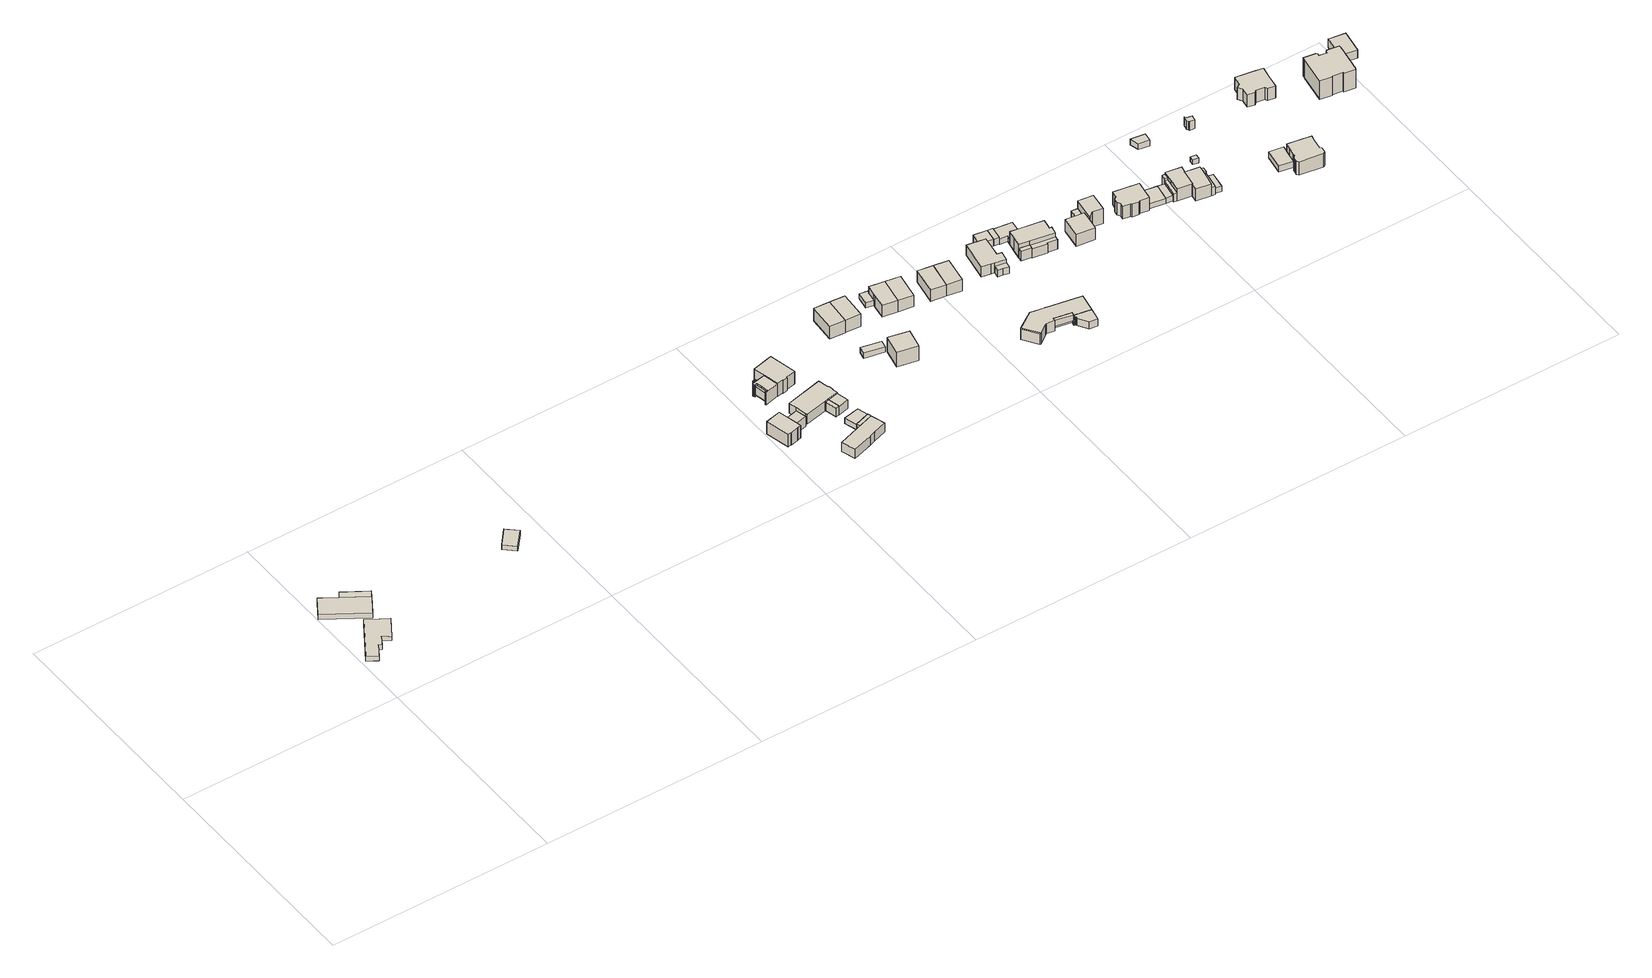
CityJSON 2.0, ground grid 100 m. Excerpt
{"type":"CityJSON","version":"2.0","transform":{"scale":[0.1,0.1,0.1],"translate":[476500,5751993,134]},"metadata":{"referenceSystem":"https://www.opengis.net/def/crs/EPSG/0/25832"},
"CityObjects":{
"building1":{"type":"Building","attributes":{"Gemeindeschluessel":"05754036","BezugspunktDach":"2000","function":"31001_2720","measuredHeight":2.33},"address":[{"country":"Germany","locality":"Schloß Holte-Stukenbrock","thoroughfareNumber":"2","thoroughfareName":"Flugplatzstraße"}],"geometry":[{"type":"Solid","lod":"1","boundaries":[[[[0,1,2,3,4,5,6,7,8]],[[9,10,11,12,13,14,15,16,17]],[[9,17,8,7]],[[10,9,7,6]],[[11,10,6,5]],[[12,11,5,4]],[[13,12,4,3]],[[14,13,3,2]],[[15,14,2,1]],[[16,15,1,0]],[[17,16,0,8]]]]}]},
"building2":{"type":"Building","attributes":{"Gemeindeschluessel":"05754036","BezugspunktDach":"2000","function":"31001_2720","measuredHeight":3.19},"address":[{"country":"Germany","locality":"Schloß Holte-Stukenbrock","thoroughfareNumber":"2","thoroughfareName":"Flugplatzstraße"}],"geometry":[{"type":"Solid","lod":"1","boundaries":[[[[18,19,20,21,22,23,24]],[[25,26,27,28,29,30,31]],[[25,31,24,23]],[[26,25,23,22]],[[27,26,22,21]],[[28,27,21,20]],[[29,28,20,19]],[[30,29,19,18]],[[31,30,18,24]]]]}]},
"building3":{"type":"Building","attributes":{"Gemeindeschluessel":"05754036","BezugspunktDach":"2000","function":"51009_1610","measuredHeight":2.11},"address":[{"country":"Germany"}],"geometry":[{"type":"Solid","lod":"1","boundaries":[[[[32,33,34,35]],[[36,37,38,39]],[[36,39,35,34]],[[37,36,34,33]],[[38,37,33,32]],[[39,38,32,35]]]]}]},
"building4":{"type":"Building","attributes":{"Gemeindeschluessel":"05754036","BezugspunktDach":"2000","function":"31001_2463","measuredHeight":2.36,"storeysAboveGround":1},"address":[{"country":"Germany","locality":"Schloß Holte-Stukenbrock","thoroughfareNumber":"13","thoroughfareName":"Am Sportplatz"}],"geometry":[{"type":"Solid","lod":"1","boundaries":[[[[40,41,42,43]],[[44,45,46,47]],[[44,47,43,42]],[[45,44,42,41]],[[46,45,41,40]],[[47,46,40,43]]]]}]},
"building5":{"type":"Building","attributes":{"Gemeindeschluessel":"05754036","function":"31001_1010"},"address":[{"country":"Germany","locality":"Schloß Holte-Stukenbrock","thoroughfareNumber":"36","thoroughfareName":"Am Sportplatz"}],"children":["building5-1","building5-2"]},
"building5-1":{"type":"BuildingPart","attributes":{"BezugspunktDach":"2000","measuredHeight":7.64},"parents":["building5"],"geometry":[{"type":"Solid","lod":"1","boundaries":[[[[48,49,50,51,52,53,54,55,56]],[[57,58,59,60,61,62,63,64,65]],[[57,65,56,55]],[[58,57,55,54]],[[59,58,54,53]],[[60,59,53,52]],[[61,60,52,51]],[[62,61,51,50]],[[63,62,50,49]],[[64,63,49,48]],[[65,64,48,56]]]]}]},
"building5-2":{"type":"BuildingPart","attributes":{"BezugspunktDach":"2000","measuredHeight":5.21},"parents":["building5"],"geometry":[{"type":"Solid","lod":"1","boundaries":[[[[66,67,68,69]],[[70,71,72,57]],[[70,57,69,68]],[[71,70,68,67]],[[72,71,67,66]],[[57,72,66,69]]]]}]},
"building6":{"type":"Building","attributes":{"Gemeindeschluessel":"05754036","function":"31001_1010"},"address":[{"country":"Germany","locality":"Schloß Holte-Stukenbrock","thoroughfareNumber":"41a","thoroughfareName":"Forthofstraße"}],"children":["building6-1","building6-2"]},
"building6-1":{"type":"BuildingPart","attributes":{"BezugspunktDach":"2000","measuredHeight":5.47},"parents":["building6"],"geometry":[{"type":"Solid","lod":"1","boundaries":[[[[73,74,75,76,77,78]],[[79,80,81,82,83,84]],[[79,84,78,77]],[[80,79,77,76]],[[81,80,76,75]],[[82,81,75,74]],[[83,82,74,73]],[[84,83,73,78]]]]}]},
"building6-2":{"type":"BuildingPart","attributes":{"BezugspunktDach":"2000","measuredHeight":3.01},"address":[{"country":"Germany","locality":"Schloß Holte-Stukenbrock","thoroughfareNumber":"41a","thoroughfareName":"Forthofstraße"}],"parents":["building6"],"geometry":[{"type":"Solid","lod":"1","boundaries":[[[[85,86,87,88,89,90]],[[91,92,93,94,95,96]],[[91,96,90,89]],[[92,91,89,88]],[[93,92,88,87]],[[94,93,87,86]],[[95,94,86,85]],[[96,95,85,90]]]]}]},
"building7":{"type":"Building","attributes":{"Gemeindeschluessel":"05754036","function":"31001_1010"},"address":[{"country":"Germany","locality":"Schloß Holte-Stukenbrock","thoroughfareNumber":"43","thoroughfareName":"Forthofstraße"}],"children":["building7-1","building7-2"]},
"building7-1":{"type":"BuildingPart","attributes":{"BezugspunktDach":"2000","measuredHeight":6.53},"parents":["building7"],"geometry":[{"type":"Solid","lod":"1","boundaries":[[[[97,98,99,100,101,102,103,104,105,106,107,108]],[[109,110,111,112,113,114,115,116,117,118,119,120]],[[109,120,108,107]],[[110,109,107,106]],[[111,110,106,105]],[[112,111,105,104]],[[113,112,104,103]],[[114,113,103,102]],[[115,114,102,101]],[[116,115,101,100]],[[117,116,100,99]],[[118,117,99,98]],[[119,118,98,97]],[[120,119,97,108]]]]}]},
"building7-2":{"type":"BuildingPart","attributes":{"BezugspunktDach":"2000","measuredHeight":5.33},"parents":["building7"],"geometry":[{"type":"Solid","lod":"1","boundaries":[[[[121,122,123,124,125]],[[126,114,113,127,128]],[[126,128,125,124]],[[114,126,124,123]],[[113,114,123,122]],[[127,113,122,121]],[[128,127,121,125]]]]}]},
"building8":{"type":"Building","attributes":{"Gemeindeschluessel":"05754036","function":"31001_1010"},"address":[{"country":"Germany","locality":"Schloß Holte-Stukenbrock","thoroughfareNumber":"45","thoroughfareName":"Forthofstraße"}],"children":["building8-1","building8-2","building8-3","building8-4"]},
"building8-1":{"type":"BuildingPart","attributes":{"BezugspunktDach":"2000","measuredHeight":8.06},"parents":["building8"],"geometry":[{"type":"Solid","lod":"1","boundaries":[[[[129,130,131,132,133,134,135,136,137]],[[138,139,140,141,142,143,144,145,146]],[[138,146,137,136]],[[139,138,136,135]],[[140,139,135,134]],[[141,140,134,133]],[[142,141,133,132]],[[143,142,132,131]],[[144,143,131,130]],[[145,144,130,129]],[[146,145,129,137]]]]}]},
"building8-2":{"type":"BuildingPart","attributes":{"BezugspunktDach":"2000","measuredHeight":7.32},"parents":["building8"],"geometry":[{"type":"Solid","lod":"1","boundaries":[[[[147,148,149,150,151,152,153,154,155,156,157,158,159,160]],[[140,161,162,163,164,165,166,167,168,169,170,171,172,141]],[[140,141,160,159]],[[161,140,159,158]],[[162,161,158,157]],[[163,162,157,156]],[[164,163,156,155]],[[165,164,155,154]],[[166,165,154,153]],[[167,166,153,152]],[[168,167,152,151]],[[169,168,151,150]],[[170,169,150,149]],[[171,170,149,148]],[[172,171,148,147]],[[141,172,147,160]]]]}]},
"building8-3":{"type":"BuildingPart","attributes":{"BezugspunktDach":"2000","measuredHeight":6.38},"address":[{"country":"Germany","locality":"Schloß Holte-Stukenbrock","thoroughfareNumber":"45","thoroughfareName":"Forthofstraße"}],"parents":["building8"],"geometry":[{"type":"Solid","lod":"1","boundaries":[[[[173,174,175,176]],[[177,178,179,180]],[[177,180,176,175]],[[178,177,175,174]],[[179,178,174,173]],[[180,179,173,176]]]]}]},
"building8-4":{"type":"BuildingPart","attributes":{"BezugspunktDach":"2000","measuredHeight":4.18},"address":[{"country":"Germany","locality":"Schloß Holte-Stukenbrock","thoroughfareNumber":"45","thoroughfareName":"Forthofstraße"}],"parents":["building8"],"geometry":[{"type":"Solid","lod":"1","boundaries":[[[[181,182,183,184,185,186]],[[187,188,189,190,191,192]],[[187,192,186,185]],[[188,187,185,184]],[[189,188,184,183]],[[190,189,183,182]],[[191,190,182,181]],[[192,191,181,186]]]]}]},
"building9":{"type":"Building","attributes":{"Gemeindeschluessel":"05754036","BezugspunktDach":"2000","function":"51009_1610","measuredHeight":4.33},"address":[{"country":"Germany"}],"geometry":[{"type":"Solid","lod":"1","boundaries":[[[[193,194,195,196]],[[197,198,199,200]],[[197,200,196,195]],[[198,197,195,194]],[[199,198,194,193]],[[200,199,193,196]]]]}]},
"building10":{"type":"Building","attributes":{"Gemeindeschluessel":"05754036","BezugspunktDach":"2000","function":"31001_2463","measuredHeight":2.88},"address":[{"country":"Germany","locality":"Schloß Holte-Stukenbrock","thoroughfareNumber":"41a","thoroughfareName":"Forthofstraße"}],"geometry":[{"type":"Solid","lod":"1","boundaries":[[[[201,202,203,204,205]],[[206,207,208,209,210]],[[206,210,205,204]],[[207,206,204,203]],[[208,207,203,202]],[[209,208,202,201]],[[210,209,201,205]]]]}]},
"building11":{"type":"Building","attributes":{"Gemeindeschluessel":"05754036","BezugspunktDach":"2000","function":"31001_2463","measuredHeight":2.81},"address":[{"country":"Germany","locality":"Schloß Holte-Stukenbrock","thoroughfareNumber":"46","thoroughfareName":"Forthofstraße"}],"geometry":[{"type":"Solid","lod":"1","boundaries":[[[[211,212,213,214]],[[215,216,217,218]],[[215,218,214,213]],[[216,215,213,212]],[[217,216,212,211]],[[218,217,211,214]]]]}]},
"building12":{"type":"Building","attributes":{"Gemeindeschluessel":"05754036","BezugspunktDach":"2000","function":"31001_1010","measuredHeight":9.31},"address":[{"country":"Germany","locality":"Schloß Holte-Stukenbrock","thoroughfareNumber":"48","thoroughfareName":"Forthofstraße"}],"geometry":[{"type":"Solid","lod":"1","boundaries":[[[[219,220,221,222]],[[223,224,225,226]],[[223,226,222,221]],[[224,223,221,220]],[[225,224,220,219]],[[226,225,219,222]]]]}]},
"building13":{"type":"Building","attributes":{"Gemeindeschluessel":"05754036","BezugspunktDach":"2000","function":"31001_1010","measuredHeight":7.49},"address":[{"country":"Germany","locality":"Schloß Holte-Stukenbrock","thoroughfareNumber":"46","thoroughfareName":"Forthofstraße"}],"geometry":[{"type":"Solid","lod":"1","boundaries":[[[[227,228,229,230]],[[231,232,233,234]],[[231,234,230,229]],[[232,231,229,228]],[[233,232,228,227]],[[234,233,227,230]]]]}]},
"building14":{"type":"Building","attributes":{"Gemeindeschluessel":"05754036","BezugspunktDach":"2000","function":"31001_1010","measuredHeight":9.08},"address":[{"country":"Germany","locality":"Schloß Holte-Stukenbrock","thoroughfareNumber":"48a","thoroughfareName":"Forthofstraße"}],"geometry":[{"type":"Solid","lod":"1","boundaries":[[[[222,221,235,236]],[[237,238,239,240]],[[237,240,236,235]],[[238,237,235,221]],[[239,238,221,222]],[[240,239,222,236]]]]}]},
"building15":{"type":"Building","attributes":{"Gemeindeschluessel":"05754036","BezugspunktDach":"2000","function":"31001_2463","measuredHeight":2.53},"address":[{"country":"Germany","locality":"Schloß Holte-Stukenbrock","thoroughfareNumber":"8","thoroughfareName":"Am Forthof"}],"geometry":[{"type":"Solid","lod":"1","boundaries":[[[[241,242,243,244,245,246]],[[247,248,249,250,251,252]],[[247,252,246,245]],[[248,247,245,244]],[[249,248,244,243]],[[250,249,243,242]],[[251,250,242,241]],[[252,251,241,246]]]]}]},
"building16":{"type":"Building","attributes":{"Gemeindeschluessel":"05754036","BezugspunktDach":"2000","function":"31001_1010","measuredHeight":8.42},"address":[{"country":"Germany","locality":"Schloß Holte-Stukenbrock","thoroughfareNumber":"8","thoroughfareName":"Am Forthof"}],"geometry":[{"type":"Solid","lod":"1","boundaries":[[[[253,254,255,256,257,258,259,260]],[[261,262,263,264,265,266,267,268]],[[261,268,260,259]],[[262,261,259,258]],[[263,262,258,257]],[[264,263,257,256]],[[265,264,256,255]],[[266,265,255,254]],[[267,266,254,253]],[[268,267,253,260]]]]}]},
"building17":{"type":"Building","attributes":{"Gemeindeschluessel":"05754036","BezugspunktDach":"2000","function":"31001_1010","measuredHeight":8.46},"address":[{"country":"Germany","locality":"Schloß Holte-Stukenbrock","thoroughfareNumber":"8a","thoroughfareName":"Am Forthof"}],"geometry":[{"type":"Solid","lod":"1","boundaries":[[[[253,259,269,270]],[[271,261,267,272]],[[271,272,270,269]],[[261,271,269,259]],[[267,261,259,253]],[[272,267,253,270]]]]}]},
"building18":{"type":"Building","attributes":{"Gemeindeschluessel":"05754036","BezugspunktDach":"2000","function":"31001_1010","measuredHeight":8.46},"address":[{"country":"Germany","locality":"Schloß Holte-Stukenbrock","thoroughfareNumber":"10","thoroughfareName":"Am Forthof"}],"geometry":[{"type":"Solid","lod":"1","boundaries":[[[[273,274,275,276]],[[277,278,279,280]],[[277,280,276,275]],[[278,277,275,274]],[[279,278,274,273]],[[280,279,273,276]]]]}]},
"building19":{"type":"Building","attributes":{"Gemeindeschluessel":"05754036","BezugspunktDach":"2000","function":"51009_1610","measuredHeight":5.57},"address":[{"country":"Germany"}],"geometry":[{"type":"Solid","lod":"1","boundaries":[[[[281,282,283,284]],[[285,286,287,288]],[[285,288,284,283]],[[286,285,283,282]],[[287,286,282,281]],[[288,287,281,284]]]]}]},
"building20":{"type":"Building","attributes":{"Gemeindeschluessel":"05754036","BezugspunktDach":"2000","function":"31001_1010","measuredHeight":8.44},"address":[{"country":"Germany","locality":"Schloß Holte-Stukenbrock","thoroughfareNumber":"10a","thoroughfareName":"Am Forthof"}],"geometry":[{"type":"Solid","lod":"1","boundaries":[[[[276,275,289,290]],[[291,277,280,292]],[[291,292,290,289]],[[277,291,289,275]],[[280,277,275,276]],[[292,280,276,290]]]]}]},
"building21":{"type":"Building","attributes":{"Gemeindeschluessel":"05754036","function":"31001_1010"},"address":[{"country":"Germany","locality":"Schloß Holte-Stukenbrock","thoroughfareNumber":"44","thoroughfareName":"Forthofstraße"}],"children":["building21-1","building21-2","building21-3"]},
"building21-1":{"type":"BuildingPart","attributes":{"BezugspunktDach":"2000","measuredHeight":5.36,"storeysAboveGround":1},"parents":["building21"],"geometry":[{"type":"Solid","lod":"1","boundaries":[[[[293,294,295,296,297,298,299,300,301,302,303,304,305,306,307,308,309]],[[310,311,312,313,314,315,316,317,318,319,320,321,322,323,324,325,326]],[[310,326,309,308]],[[311,310,308,307]],[[312,311,307,306]],[[313,312,306,305]],[[314,313,305,304]],[[315,314,304,303]],[[316,315,303,302]],[[317,316,302,301]],[[318,317,301,300]],[[319,318,300,299]],[[320,319,299,298]],[[321,320,298,297]],[[322,321,297,296]],[[323,322,296,295]],[[324,323,295,294]],[[325,324,294,293]],[[326,325,293,309]]]]}]},
"building21-2":{"type":"BuildingPart","attributes":{"BezugspunktDach":"2000","measuredHeight":3.15,"storeysAboveGround":1},"address":[{"country":"Germany","locality":"Schloß Holte-Stukenbrock","thoroughfareNumber":"44","thoroughfareName":"Forthofstraße"}],"parents":["building21"],"geometry":[{"type":"Solid","lod":"1","boundaries":[[[[299,298,327,328,301,300]],[[329,330,331,332,333,334]],[[329,334,300,301]],[[330,329,301,328]],[[331,330,328,327]],[[332,331,327,298]],[[333,332,298,299]],[[334,333,299,300]]]]}]},
"building21-3":{"type":"BuildingPart","attributes":{"BezugspunktDach":"2000","measuredHeight":3.63,"storeysAboveGround":1},"address":[{"country":"Germany","locality":"Schloß Holte-Stukenbrock","thoroughfareNumber":"44","thoroughfareName":"Forthofstraße"}],"parents":["building21"],"geometry":[{"type":"Solid","lod":"1","boundaries":[[[[302,301,328,327,335,336,337,338,339,340,303]],[[341,342,343,344,345,346,347,348,349,350,351]],[[341,351,303,340]],[[342,341,340,339]],[[343,342,339,338]],[[344,343,338,337]],[[345,344,337,336]],[[346,345,336,335]],[[347,346,335,327]],[[348,347,327,328]],[[349,348,328,301]],[[350,349,301,302]],[[351,350,302,303]]]]}]},
"building22":{"type":"Building","attributes":{"Gemeindeschluessel":"05754036","function":"31001_1010"},"address":[{"country":"Germany","locality":"Schloß Holte-Stukenbrock","thoroughfareNumber":"12","thoroughfareName":"Am Forthof"}],"children":["building22-1","building22-2"]},
"building22-1":{"type":"BuildingPart","attributes":{"BezugspunktDach":"2000","measuredHeight":7.72},"parents":["building22"],"geometry":[{"type":"Solid","lod":"1","boundaries":[[[[352,353,354,355,356,357,358,359,360,361]],[[362,363,364,365,366,367,368,369,370,371]],[[362,371,361,360]],[[363,362,360,359]],[[364,363,359,358]],[[365,364,358,357]],[[366,365,357,356]],[[367,366,356,355]],[[368,367,355,354]],[[369,368,354,353]],[[370,369,353,352]],[[371,370,352,361]]]]}]},
"building22-2":{"type":"BuildingPart","attributes":{"BezugspunktDach":"2000","measuredHeight":4.5},"parents":["building22"],"geometry":[{"type":"Solid","lod":"1","boundaries":[[[[372,373,374,375,376,377]],[[378,379,380,363,381,362]],[[378,362,377,376]],[[379,378,376,375]],[[380,379,375,374]],[[363,380,374,373]],[[381,363,373,372]],[[362,381,372,377]]]]}]},
"building23":{"type":"Building","attributes":{"Gemeindeschluessel":"05754036","BezugspunktDach":"2000","function":"51009_1611","measuredHeight":3.48},"address":[{"country":"Germany"}],"geometry":[{"type":"Solid","lod":"1","boundaries":[[[[382,383,384,385,386]],[[387,388,389,390,391]],[[387,391,386,385]],[[388,387,385,384]],[[389,388,384,383]],[[390,389,383,382]],[[391,390,382,386]]]]}]},
"building24":{"type":"Building","attributes":{"Gemeindeschluessel":"05754036","BezugspunktDach":"2000","function":"31001_2463","measuredHeight":3.46},"address":[{"country":"Germany","locality":"Schloß Holte-Stukenbrock","thoroughfareNumber":"12","thoroughfareName":"Am Forthof"}],"geometry":[{"type":"Solid","lod":"1","boundaries":[[[[386,385,392,393]],[[394,395,396,397]],[[394,397,393,392]],[[395,394,392,385]],[[396,395,385,386]],[[397,396,386,393]]]]}]},
"building25":{"type":"Building","attributes":{"Gemeindeschluessel":"05754036","BezugspunktDach":"2000","function":"51009_1610","measuredHeight":4.79},"address":[{"country":"Germany"}],"geometry":[{"type":"Solid","lod":"1","boundaries":[[[[398,399,400,401]],[[402,403,404,405]],[[402,405,401,400]],[[403,402,400,399]],[[404,403,399,398]],[[405,404,398,401]]]]}]},
"building26":{"type":"Building","attributes":{"Gemeindeschluessel":"05754036","BezugspunktDach":"2000","function":"31001_2463","measuredHeight":2.92},"address":[{"country":"Germany","locality":"Schloß Holte-Stukenbrock","thoroughfareNumber":"20","thoroughfareName":"Am Forthof"}],"geometry":[{"type":"Solid","lod":"1","boundaries":[[[[406,407,408,409,410,411]],[[412,413,414,415,416,417]],[[412,417,411,410]],[[413,412,410,409]],[[414,413,409,408]],[[415,414,408,407]],[[416,415,407,406]],[[417,416,406,411]]]]}]},
"building27":{"type":"Building","attributes":{"Gemeindeschluessel":"05754036","function":"31001_1010"},"address":[{"country":"Germany","locality":"Schloß Holte-Stukenbrock","thoroughfareNumber":"20","thoroughfareName":"Am Forthof"}],"children":["building27-1","building27-2"]},
"building27-1":{"type":"BuildingPart","attributes":{"BezugspunktDach":"2000","measuredHeight":8.77},"parents":["building27"],"geometry":[{"type":"Solid","lod":"1","boundaries":[[[[418,419,420,421,422,423,424,425,426,427]],[[428,405,404,429,430,431,432,433,434,435]],[[428,435,427,426]],[[405,428,426,425]],[[404,405,425,424]],[[429,404,424,423]],[[430,429,423,422]],[[431,430,422,421]],[[432,431,421,420]],[[433,432,420,419]],[[434,433,419,418]],[[435,434,418,427]]]]}]},
"building27-2":{"type":"BuildingPart","attributes":{"BezugspunktDach":"2000","measuredHeight":4.8},"parents":["building27"],"geometry":[{"type":"Solid","lod":"1","boundaries":[[[[401,400,436,437,438,439,440]],[[441,442,443,444,402,405,428]],[[441,428,440,439]],[[442,441,439,438]],[[443,442,438,437]],[[444,443,437,436]],[[402,444,436,400]],[[405,402,400,401]],[[428,405,401,440]]]]}]},
"building28":{"type":"Building","attributes":{"Gemeindeschluessel":"05754036","function":"31001_1010"},"address":[{"country":"Germany","locality":"Schloß Holte-Stukenbrock","thoroughfareNumber":"24","thoroughfareName":"Am Forthof"}],"children":["building28-1","building28-2","building28-3"]},
"building28-1":{"type":"BuildingPart","attributes":{"BezugspunktDach":"2000","measuredHeight":8.57},"parents":["building28"],"geometry":[{"type":"Solid","lod":"1","boundaries":[[[[445,446,447,448,449,450]],[[451,452,453,454,455,456]],[[451,456,450,449]],[[452,451,449,448]],[[453,452,448,447]],[[454,453,447,446]],[[455,454,446,445]],[[456,455,445,450]]]]}]},
"building28-2":{"type":"BuildingPart","attributes":{"BezugspunktDach":"2000","measuredHeight":3.78},"parents":["building28"],"geometry":[{"type":"Solid","lod":"1","boundaries":[[[[457,458,459,460,461]],[[455,454,462,463,464]],[[455,464,461,460]],[[454,455,460,459]],[[462,454,459,458]],[[463,462,458,457]],[[464,463,457,461]]]]}]},
"building28-3":{"type":"BuildingPart","attributes":{"BezugspunktDach":"2000","measuredHeight":9.79},"parents":["building28"],"geometry":[{"type":"Solid","lod":"1","boundaries":[[[[465,466,467,468,469]],[[470,471,456,464,472]],[[470,472,469,468]],[[471,470,468,467]],[[456,471,467,466]],[[464,456,466,465]],[[472,464,465,469]]]]}]},
"building29":{"type":"Building","attributes":{"Gemeindeschluessel":"05754036","BezugspunktDach":"2000","function":"31001_1010","measuredHeight":7.73},"address":[{"country":"Germany","locality":"Schloß Holte-Stukenbrock","thoroughfareNumber":"28","thoroughfareName":"Am Forthof"}],"geometry":[{"type":"Solid","lod":"1","boundaries":[[[[473,474,475,476,477,478,479,480,481,482,483,484,485,486,487,488]],[[489,490,491,492,493,494,495,496,497,498,499,500,501,502,503,504]],[[489,504,488,487]],[[490,489,487,486]],[[491,490,486,485]],[[492,491,485,484]],[[493,492,484,483]],[[494,493,483,482]],[[495,494,482,481]],[[496,495,481,480]],[[497,496,480,479]],[[498,497,479,478]],[[499,498,478,477]],[[500,499,477,476]],[[501,500,476,475]],[[502,501,475,474]],[[503,502,474,473]],[[504,503,473,488]]]]}]},
"building30":{"type":"Building","attributes":{"Gemeindeschluessel":"05754036","BezugspunktDach":"2000","function":"31001_2463","measuredHeight":2.7},"address":[{"country":"Germany","locality":"Schloß Holte-Stukenbrock","thoroughfareNumber":"28","thoroughfareName":"Am Forthof"}],"geometry":[{"type":"Solid","lod":"1","boundaries":[[[[505,506,507,508]],[[509,510,511,512]],[[509,512,508,507]],[[510,509,507,506]],[[511,510,506,505]],[[512,511,505,508]]]]}]},
"building31":{"type":"Building","attributes":{"Gemeindeschluessel":"05754036","BezugspunktDach":"2000","function":"31001_2463","measuredHeight":2.68},"address":[{"country":"Germany","locality":"Schloß Holte-Stukenbrock","thoroughfareNumber":"32","thoroughfareName":"Am Forthof"}],"geometry":[{"type":"Solid","lod":"1","boundaries":[[[[508,507,513,514]],[[515,509,512,516]],[[515,516,514,513]],[[509,515,513,507]],[[512,509,507,508]],[[516,512,508,514]]]]}]},
"building32":{"type":"Building","attributes":{"Gemeindeschluessel":"05754036","function":"31001_1010"},"address":[{"country":"Germany","locality":"Schloß Holte-Stukenbrock","thoroughfareNumber":"32","thoroughfareName":"Am Forthof"}],"children":["building32-1","building32-2","building32-3"]},
"building32-1":{"type":"BuildingPart","attributes":{"BezugspunktDach":"2000","measuredHeight":8.29},"parents":["building32"],"geometry":[{"type":"Solid","lod":"1","boundaries":[[[[517,518,519,520,521,522,523,524,525,526]],[[527,528,529,530,531,532,533,534,535,536]],[[527,536,526,525]],[[528,527,525,524]],[[529,528,524,523]],[[530,529,523,522]],[[531,530,522,521]],[[532,531,521,520]],[[533,532,520,519]],[[534,533,519,518]],[[535,534,518,517]],[[536,535,517,526]]]]}]},
"building32-2":{"type":"BuildingPart","attributes":{"BezugspunktDach":"2000","measuredHeight":4.28},"parents":["building32"],"geometry":[{"type":"Solid","lod":"1","boundaries":[[[[537,538,539,540,541]],[[532,542,515,516,534]],[[532,534,541,540]],[[542,532,540,539]],[[515,542,539,538]],[[516,515,538,537]],[[534,516,537,541]]]]}]},
"building32-3":{"type":"BuildingPart","attributes":{"BezugspunktDach":"2000","measuredHeight":5.25},"address":[{"country":"Germany","locality":"Schloß Holte-Stukenbrock","thoroughfareNumber":"32","thoroughfareName":"Am Forthof"}],"parents":["building32"],"geometry":[{"type":"Solid","lod":"1","boundaries":[[[[543,544,545,546]],[[534,516,547,535]],[[534,535,546,545]],[[516,534,545,544]],[[547,516,544,543]],[[535,547,543,546]]]]}]},
"building33":{"type":"Building","attributes":{"Gemeindeschluessel":"05754036","function":"31001_1010"},"address":[{"country":"Germany","locality":"Schloß Holte-Stukenbrock","thoroughfareNumber":"32a","thoroughfareName":"Am Forthof"}],"children":["building33-1","building33-2","building33-3"]},
"building33-1":{"type":"BuildingPart","attributes":{"BezugspunktDach":"2000","measuredHeight":8.3},"parents":["building33"],"geometry":[{"type":"Solid","lod":"1","boundaries":[[[[548,549,525,524,550,522,521,551,552,553]],[[554,555,531,530,556,528,527,557,558,559]],[[554,559,553,552]],[[555,554,552,551]],[[531,555,551,521]],[[530,531,521,522]],[[556,530,522,550]],[[528,556,550,524]],[[527,528,524,525]],[[557,527,525,549]],[[558,557,549,548]],[[559,558,548,553]]]]}]},
"building33-2":{"type":"BuildingPart","attributes":{"BezugspunktDach":"2000","measuredHeight":4.31},"parents":["building33"],"geometry":[{"type":"Solid","lod":"1","boundaries":[[[[560,561,562,563,564]],[[565,554,558,566,567]],[[565,567,564,563]],[[554,565,563,562]],[[558,554,562,561]],[[566,558,561,560]],[[567,566,560,564]]]]}]},
"building33-3":{"type":"BuildingPart","attributes":{"BezugspunktDach":"2000","measuredHeight":5.22},"address":[{"country":"Germany","locality":"Schloß Holte-Stukenbrock","thoroughfareNumber":"32a","thoroughfareName":"Am Forthof"}],"parents":["building33"],"geometry":[{"type":"Solid","lod":"1","boundaries":[[[[568,569,570,571]],[[572,573,574,575]],[[572,575,571,570]],[[573,572,570,569]],[[574,573,569,568]],[[575,574,568,571]]]]}]},
"building34":{"type":"Building","attributes":{"Gemeindeschluessel":"05754036","BezugspunktDach":"2000","function":"31001_2463","measuredHeight":2.67},"address":[{"country":"Germany","locality":"Schloß Holte-Stukenbrock","thoroughfareNumber":"32a","thoroughfareName":"Am Forthof"}],"geometry":[{"type":"Solid","lod":"1","boundaries":[[[[576,577,578,579]],[[580,581,582,583]],[[580,583,579,578]],[[581,580,578,577]],[[582,581,577,576]],[[583,582,576,579]]]]}]},
"building35":{"type":"Building","attributes":{"Gemeindeschluessel":"05754036","BezugspunktDach":"2000","function":"51009_1610","measuredHeight":2.93},"address":[{"country":"Germany"}],"geometry":[{"type":"Solid","lod":"1","boundaries":[[[[584,585,586,587]],[[588,589,590,591]],[[588,591,587,586]],[[589,588,586,585]],[[590,589,585,584]],[[591,590,584,587]]]]}]},
"building36":{"type":"Building","attributes":{"Gemeindeschluessel":"05754036","BezugspunktDach":"2000","function":"31001_1313","measuredHeight":2.47},"address":[{"country":"Germany","locality":"Schloß Holte-Stukenbrock","thoroughfareNumber":"30","thoroughfareName":"Am Forthof"}],"geometry":[{"type":"Solid","lod":"1","boundaries":[[[[592,593,594,595]],[[596,597,598,599]],[[596,599,595,594]],[[597,596,594,593]],[[598,597,593,592]],[[599,598,592,595]]]]}]},
"building37":{"type":"Building","attributes":{"Gemeindeschluessel":"05754036","BezugspunktDach":"2000","function":"51009_1610","measuredHeight":4.53},"address":[{"country":"Germany"}],"geometry":[{"type":"Solid","lod":"1","boundaries":[[[[600,601,602,603,604,605,606,607]],[[608,609,610,611,612,613,614,615]],[[608,615,607,606]],[[609,608,606,605]],[[610,609,605,604]],[[611,610,604,603]],[[612,611,603,602]],[[613,612,602,601]],[[614,613,601,600]],[[615,614,600,607]]]]}]},
"building38":{"type":"Building","attributes":{"Gemeindeschluessel":"05754036","BezugspunktDach":"2000","function":"31001_2463","measuredHeight":3.03},"address":[{"country":"Germany","locality":"Schloß Holte-Stukenbrock","thoroughfareNumber":"38","thoroughfareName":"Am Forthof"}],"geometry":[{"type":"Solid","lod":"1","boundaries":[[[[616,617,618,619,620,621]],[[622,623,624,625,626,627]],[[622,627,621,620]],[[623,622,620,619]],[[624,623,619,618]],[[625,624,618,617]],[[626,625,617,616]],[[627,626,616,621]]]]}]},
"building39":{"type":"Building","attributes":{"Gemeindeschluessel":"05754036","BezugspunktDach":"2000","function":"31001_1010","measuredHeight":8.74},"address":[{"country":"Germany","locality":"Schloß Holte-Stukenbrock","thoroughfareNumber":"38","thoroughfareName":"Am Forthof"}],"geometry":[{"type":"Solid","lod":"1","boundaries":[[[[628,629,630,631,632,633,634,635,636,637,638,639,640,641,642,643]],[[644,645,646,647,648,649,650,651,652,653,654,655,656,657,658,659]],[[644,659,643,642]],[[645,644,642,641]],[[646,645,641,640]],[[647,646,640,639]],[[648,647,639,638]],[[649,648,638,637]],[[650,649,637,636]],[[651,650,636,635]],[[652,651,635,634]],[[653,652,634,633]],[[654,653,633,632]],[[655,654,632,631]],[[656,655,631,630]],[[657,656,630,629]],[[658,657,629,628]],[[659,658,628,643]]]]}]},
"building40":{"type":"Building","attributes":{"Gemeindeschluessel":"05754036","BezugspunktDach":"2000","function":"31001_1010","measuredHeight":8.88},"address":[{"country":"Germany","locality":"Schloß Holte-Stukenbrock","thoroughfareNumber":"42","thoroughfareName":"Am Forthof"}],"geometry":[{"type":"Solid","lod":"1","boundaries":[[[[660,661,662,663,664,665,666,667,668,669,670,671,672,673,674]],[[675,676,677,678,679,680,681,682,683,684,685,686,687,688,689]],[[675,689,674,673]],[[676,675,673,672]],[[677,676,672,671]],[[678,677,671,670]],[[679,678,670,669]],[[680,679,669,668]],[[681,680,668,667]],[[682,681,667,666]],[[683,682,666,665]],[[684,683,665,664]],[[685,684,664,663]],[[686,685,663,662]],[[687,686,662,661]],[[688,687,661,660]],[[689,688,660,674]]]]}]},
"building41":{"type":"Building","attributes":{"Gemeindeschluessel":"05754036","BezugspunktDach":"2000","function":"31001_1010","measuredHeight":12.21},"address":[{"country":"Germany","locality":"Schloß Holte-Stukenbrock","thoroughfareNumber":"44","thoroughfareName":"Am Forthof"}],"geometry":[{"type":"Solid","lod":"1","boundaries":[[[[690,691,692,693,694,695,696,697,698,699,700,701,702,703,704,705,706,707,708,709,710,711]],[[712,713,714,715,716,717,718,719,720,721,722,723,724,725,726,727,728,729,730,731,732,733]],[[712,733,711,710]],[[713,712,710,709]],[[714,713,709,708]],[[715,714,708,707]],[[716,715,707,706]],[[717,716,706,705]],[[718,717,705,704]],[[719,718,704,703]],[[720,719,703,702]],[[721,720,702,701]],[[722,721,701,700]],[[723,722,700,699]],[[724,723,699,698]],[[725,724,698,697]],[[726,725,697,696]],[[727,726,696,695]],[[728,727,695,694]],[[729,728,694,693]],[[730,729,693,692]],[[731,730,692,691]],[[732,731,691,690]],[[733,732,690,711]]]]}]},
"building42":{"type":"Building","attributes":{"Gemeindeschluessel":"05754036","BezugspunktDach":"2000","function":"31001_2463","measuredHeight":6.4},"address":[{"country":"Germany","locality":"Schloß Holte-Stukenbrock","thoroughfareNumber":"44","thoroughfareName":"Am Forthof"}],"geometry":[{"type":"Solid","lod":"1","boundaries":[[[[734,735,736,737,738,739,740,741,742,743]],[[744,745,746,747,748,749,750,751,752,753]],[[744,753,743,742]],[[745,744,742,741]],[[746,745,741,740]],[[747,746,740,739]],[[748,747,739,738]],[[749,748,738,737]],[[750,749,737,736]],[[751,750,736,735]],[[752,751,735,734]],[[753,752,734,743]]]]}]}
},
"vertices":[
[185,381,27],[133,415,27],[19,239,27],[62,210,27],[97,264,27],[108,256,27],[133,296,27],[167,275,27],[220,359,27],[167,275,4],[133,296,4],[108,256,4],[97,264,4],[62,210,4],[19,239,4],[133,415,4],[185,381,4],[220,359,4],
[227,496,35],[123,562,35],[52,607,35],[27,568,35],[2,529,35],[177,418,35],[202,457,35],[177,418,8],[2,529,8],[27,568,8],[52,607,8],[123,562,8],[227,496,8],[202,457,8],
[142,591,30],[123,562,30],[227,496,30],[246,526,30],[227,496,9],[123,562,9],[142,591,9],[246,526,9],
[806,442,119],[748,374,119],[794,332,119],[854,401,119],[794,332,95],[748,374,95],[806,442,95],[854,401,95],
[1956,331,154],[1981,225,154],[1997,229,154],[1998,227,154],[2031,234,154],[2031,236,154],[2049,240,154],[2043,267,154],[2024,347,154],[2043,267,89],[2049,240,89],[2031,236,89],[2031,234,89],[1998,227,89],[1997,229,89],[1981,225,89],[1956,331,89],[2024,347,89],
[2102,280,141],[2090,328,141],[2032,314,141],[2043,267,141],[2032,314,89],[2090,328,89],[2102,280,89],
[2261,47,153],[2321,66,153],[2301,130,153],[2123,72,153],[2143,9,153],[2232,38,153],[2143,9,106],[2123,72,106],[2301,130,106],[2321,66,106],[2261,47,106],[2232,38,106],
[2304,156,141],[2238,135,141],[2246,112,141],[2301,130,141],[2302,127,141],[2311,130,141],[2302,127,111],[2301,130,111],[2246,112,111],[2238,135,111],[2304,156,111],[2311,130,111],
[2082,363,158],[2090,328,158],[2102,280,158],[2103,272,158],[2202,293,158],[2219,298,158],[2268,309,158],[2262,332,158],[2265,333,158],[2260,353,158],[2257,353,158],[2246,400,158],[2257,353,107],[2260,353,107],[2265,333,107],[2262,332,107],[2268,309,107],[2219,298,107],[2202,293,107],[2103,272,107],[2102,280,107],[2090,328,107],[2082,363,107],[2246,400,107],
[2268,308,153],[2268,309,153],[2219,298,153],[2232,244,153],[2280,255,153],[2232,244,107],[2268,308,107],[2280,255,107],
[2156,489,158],[2202,499,158],[2175,619,158],[2084,598,158],[2095,548,158],[2110,478,158],[2136,484,158],[2137,480,158],[2157,484,158],[2137,480,92],[2136,484,92],[2110,478,92],[2095,548,92],[2084,598,92],[2175,619,92],[2202,499,92],[2156,489,92],[2157,484,92],
[2051,539,156],[2038,536,156],[2032,534,156],[2033,530,156],[2034,530,156],[2036,524,156],[2045,526,156],[2050,502,156],[2056,472,156],[2045,469,156],[2046,465,156],[2110,480,156],[2110,478,156],[2095,548,156],[2110,480,92],[2046,465,92],[2045,469,92],[2056,472,92],[2050,502,92],[2045,526,92],[2036,524,92],[2034,530,92],[2033,530,92],[2032,534,92],[2038,536,92],[2051,539,92],
[2050,543,162],[2037,541,162],[2038,536,162],[2051,539,162],[2038,536,98],[2037,541,98],[2050,543,98],[2051,539,98],
[2033,530,150],[2045,469,150],[2056,472,150],[2045,526,150],[2036,524,150],[2034,530,150],[2036,524,108],[2045,526,108],[2056,472,108],[2045,469,108],[2033,530,108],[2034,530,108],
[2219,298,154],[2202,293,154],[2215,240,154],[2232,244,154],[2215,240,110],[2202,293,110],[2219,298,110],[2232,244,110],
[2305,157,139],[2291,204,139],[2221,190,139],[2238,135,139],[2304,156,139],[2238,135,110],[2221,190,110],[2291,204,110],[2305,157,110],[2304,156,110],
[2494,478,143],[2487,445,143],[2575,426,143],[2582,459,143],[2575,426,115],[2487,445,115],[2494,478,115],[2582,459,115],
[2449,723,185],[2440,605,185],[2508,599,185],[2518,718,185],[2508,599,120],[2440,605,120],[2449,723,120],[2518,718,120],
[2586,429,184],[2567,339,184],[2657,320,184],[2676,409,184],[2657,320,109],[2567,339,109],[2586,429,109],[2676,409,109],
[2577,593,185],[2586,712,185],[2577,593,122],[2508,599,122],[2518,718,122],[2586,712,122],
[2658,721,151],[2649,663,151],[2683,657,151],[2690,702,151],[2692,702,151],[2694,715,151],[2692,702,126],[2690,702,126],[2683,657,126],[2649,663,126],[2658,721,126],[2694,715,126],
[2757,691,186],[2692,702,186],[2690,702,186],[2683,657,186],[2680,644,186],[2671,585,186],[2737,574,186],[2747,633,186],[2737,574,127],[2671,585,127],[2680,644,127],[2683,657,127],[2690,702,127],[2692,702,127],[2757,691,127],[2747,633,127],
[2803,563,186],[2823,680,186],[2803,563,127],[2823,680,127],
[2893,669,186],[2873,551,186],[2939,540,186],[2959,658,186],[2939,540,127],[2873,551,127],[2893,669,127],[2959,658,127],
[3043,191,171],[3039,188,171],[3085,121,171],[3090,124,171],[3085,121,115],[3039,188,115],[3043,191,115],[3090,124,115],
[3006,529,186],[3025,647,186],[3006,529,127],[3025,647,127],
[3043,191,170],[3090,124,170],[3127,150,170],[3127,151,170],[3139,158,170],[3173,152,170],[3175,167,170],[3255,152,170],[3253,141,170],[3252,136,170],[3325,123,170],[3340,204,170],[3187,232,170],[3187,233,170],[3184,234,170],[3184,233,170],[3120,244,170],[3184,233,116],[3184,234,116],[3187,233,116],[3187,232,116],[3340,204,116],[3325,123,116],[3252,136,116],[3253,141,116],[3255,152,116],[3175,167,116],[3173,152,116],[3139,158,116],[3127,151,116],[3127,150,116],[3090,124,116],[3043,191,116],[3120,244,116],
[3251,138,170],[3252,141,170],[3253,141,139],[3252,141,139],[3251,138,139],[3173,152,139],[3175,167,139],[3255,152,139],
[3249,123,170],[3251,123,170],[3252,121,170],[3250,113,170],[3277,70,170],[3314,65,170],[3314,65,134],[3277,70,134],[3250,113,134],[3252,121,134],[3251,123,134],[3249,123,134],[3251,138,134],[3252,141,134],[3253,141,134],[3252,136,134],[3325,123,134],
[3200,578,179],[3216,672,179],[3188,676,179],[3174,679,179],[3133,686,179],[3110,552,179],[3151,544,179],[3165,542,179],[3214,533,179],[3221,574,179],[3214,533,128],[3165,542,128],[3151,544,128],[3110,552,128],[3133,686,128],[3174,679,128],[3188,676,128],[3216,672,128],[3200,578,128],[3221,574,128],
[3189,538,163],[3165,542,163],[3160,515,163],[3185,511,163],[3209,506,163],[3214,533,163],[3209,506,128],[3185,511,128],[3160,515,128],[3189,538,128],
[3197,730,164],[3188,676,164],[3216,672,164],[3247,666,164],[3256,722,164],[3247,666,129],[3216,672,129],[3188,676,129],[3197,730,129],[3256,722,129],
[3271,662,164],[3280,719,164],[3271,662,130],[3247,666,130],[3256,722,130],[3280,719,130],
[3288,556,178],[3285,537,178],[3330,529,178],[3333,549,178],[3330,529,130],[3285,537,130],[3288,556,130],[3333,549,130],
[3281,718,160],[3271,659,160],[3305,653,160],[3302,636,160],[3351,628,160],[3364,707,160],[3351,628,131],[3302,636,131],[3305,653,131],[3271,659,131],[3281,718,131],[3364,707,131],
[3437,566,198],[3438,572,198],[3445,612,198],[3351,628,198],[3302,636,198],[3295,596,198],[3288,556,198],[3333,549,198],[3441,531,198],[3447,565,198],[3441,531,130],[3295,596,130],[3302,636,130],[3351,628,130],[3445,612,130],[3438,572,130],[3437,566,130],[3447,565,130],
[3329,525,178],[3393,514,178],[3394,519,178],[3438,512,178],[3441,531,178],[3438,512,130],[3394,519,130],[3393,514,130],[3329,525,130],
[3598,564,194],[3549,571,194],[3517,575,194],[3504,481,194],[3585,470,194],[3592,515,194],[3585,470,132],[3504,481,132],[3517,575,132],[3549,571,132],[3598,564,132],[3592,515,132],
[3579,622,170],[3574,590,170],[3549,571,170],[3598,564,170],[3606,618,170],[3574,590,132],[3579,622,132],[3606,618,132],
[3606,618,211],[3592,515,211],[3616,534,211],[3661,527,211],[3673,609,211],[3661,527,132],[3616,534,132],[3673,609,132],
[3852,525,205],[3858,562,205],[3859,569,205],[3748,587,205],[3743,559,205],[3732,551,205],[3731,545,205],[3728,529,205],[3736,517,205],[3733,499,205],[3766,493,205],[3770,488,205],[3799,483,205],[3805,487,205],[3844,481,205],[3846,488,205],[3844,481,139],[3805,487,139],[3799,483,139],[3770,488,139],[3766,493,139],[3733,499,139],[3736,517,139],[3728,529,139],[3731,545,139],[3732,551,139],[3743,559,139],[3748,587,139],[3859,569,139],[3858,562,139],[3852,525,139],[3846,488,139],
[3858,562,167],[3846,488,167],[3917,476,167],[3930,550,167],[3917,476,140],[3846,488,140],[3858,562,140],[3930,550,140],
[3948,472,167],[3960,545,167],[3948,472,140],[3960,545,140],
[3977,565,203],[3974,542,203],[3969,513,203],[3961,462,203],[4024,452,203],[4026,451,203],[4035,503,203],[4038,524,203],[4040,524,203],[4045,553,203],[4040,524,140],[4038,524,140],[4035,503,140],[4026,451,140],[4024,452,140],[3961,462,140],[3969,513,140],[3974,542,140],[3977,565,140],[4045,553,140],
[3960,545,183],[3948,472,183],[3946,465,183],[3961,462,183],[3974,542,183],[3946,465,140],
[3964,567,193],[3960,545,193],[3974,542,193],[3977,565,193],[3964,567,140],
[4100,491,203],[4103,513,203],[4030,473,203],[4019,422,203],[4085,411,203],[4094,462,203],[4085,411,140],[4019,422,140],[4030,473,140],[4103,513,140],[4100,491,140],[4094,462,140],
[4114,488,183],[4100,491,183],[4085,411,183],[4101,408,183],[4102,416,183],[4101,408,140],[4114,488,140],[4102,416,140],
[4103,513,193],[4100,491,193],[4114,488,193],[4118,511,193],[4114,488,141],[4100,491,141],[4103,513,141],[4118,511,141],
[4114,488,166],[4102,416,166],[4132,410,166],[4144,483,166],[4132,410,139],[4102,416,139],[4114,488,139],[4144,483,139],
[3991,818,177],[4001,778,177],[4049,770,177],[4055,808,177],[4049,770,147],[4001,778,147],[3991,818,147],[4055,808,147],
[4127,612,168],[4124,592,168],[4149,588,168],[4152,608,168],[4149,588,144],[4124,592,144],[4127,612,144],[4152,608,144],
[4225,775,197],[4219,784,197],[4215,760,197],[4219,754,197],[4221,752,197],[4221,750,197],[4243,747,197],[4247,771,197],[4243,747,152],[4221,750,152],[4221,752,152],[4219,754,152],[4215,760,152],[4219,784,152],[4225,775,152],[4247,771,152],
[4383,456,177],[4369,368,177],[4430,357,177],[4440,417,177],[4441,417,177],[4446,446,177],[4441,417,146],[4440,417,146],[4430,357,146],[4369,368,146],[4383,456,146],[4446,446,146],
[4536,306,217],[4538,322,217],[4532,330,217],[4539,373,217],[4544,399,217],[4441,417,217],[4440,417,217],[4435,389,217],[4430,357,217],[4428,347,217],[4420,341,217],[4418,328,217],[4416,317,217],[4422,308,217],[4526,291,217],[4534,297,217],[4526,291,147],[4422,308,147],[4416,317,147],[4418,328,147],[4420,341,147],[4428,347,147],[4430,357,147],[4435,389,147],[4440,417,147],[4441,417,147],[4544,399,147],[4539,373,147],[4532,330,147],[4538,322,147],[4536,306,147],[4534,297,147],
[4610,814,218],[4610,817,218],[4580,822,218],[4491,837,218],[4485,797,218],[4473,788,218],[4468,785,218],[4480,767,218],[4474,728,218],[4506,722,218],[4516,730,218],[4553,724,218],[4560,714,218],[4592,708,218],[4602,767,218],[4592,708,155],[4560,714,155],[4553,724,155],[4516,730,155],[4506,722,155],[4474,728,155],[4480,767,155],[4468,785,155],[4473,788,155],[4485,797,155],[4491,837,155],[4580,822,155],[4610,817,155],[4610,814,155],[4602,767,155],
[4760,759,238],[4758,760,238],[4757,753,238],[4755,746,238],[4735,620,238],[4734,616,238],[4786,607,238],[4787,611,238],[4834,604,238],[4833,599,238],[4885,591,238],[4886,595,238],[4904,700,238],[4907,721,238],[4909,735,238],[4907,735,238],[4856,743,238],[4851,739,238],[4849,730,238],[4813,736,238],[4815,745,238],[4810,751,238],[4815,745,142],[4813,736,142],[4849,730,142],[4851,739,142],[4856,743,142],[4907,735,142],[4909,735,142],[4907,721,142],[4904,700,142],[4886,595,142],[4885,591,142],[4833,599,142],[4834,604,142],[4787,611,142],[4786,607,142],[4734,616,142],[4735,620,142],[4755,746,142],[4757,753,142],[4758,760,142],[4760,759,142],[4810,751,142],
[4925,829,195],[4922,830,195],[4907,735,195],[4909,735,195],[4908,727,195],[4904,700,195],[4923,697,195],[4927,724,195],[4979,715,195],[4996,818,195],[4979,715,152],[4927,724,152],[4923,697,152],[4904,700,152],[4908,727,152],[4909,735,152],[4907,735,152],[4922,830,152],[4925,829,152],[4996,818,152]
]}
